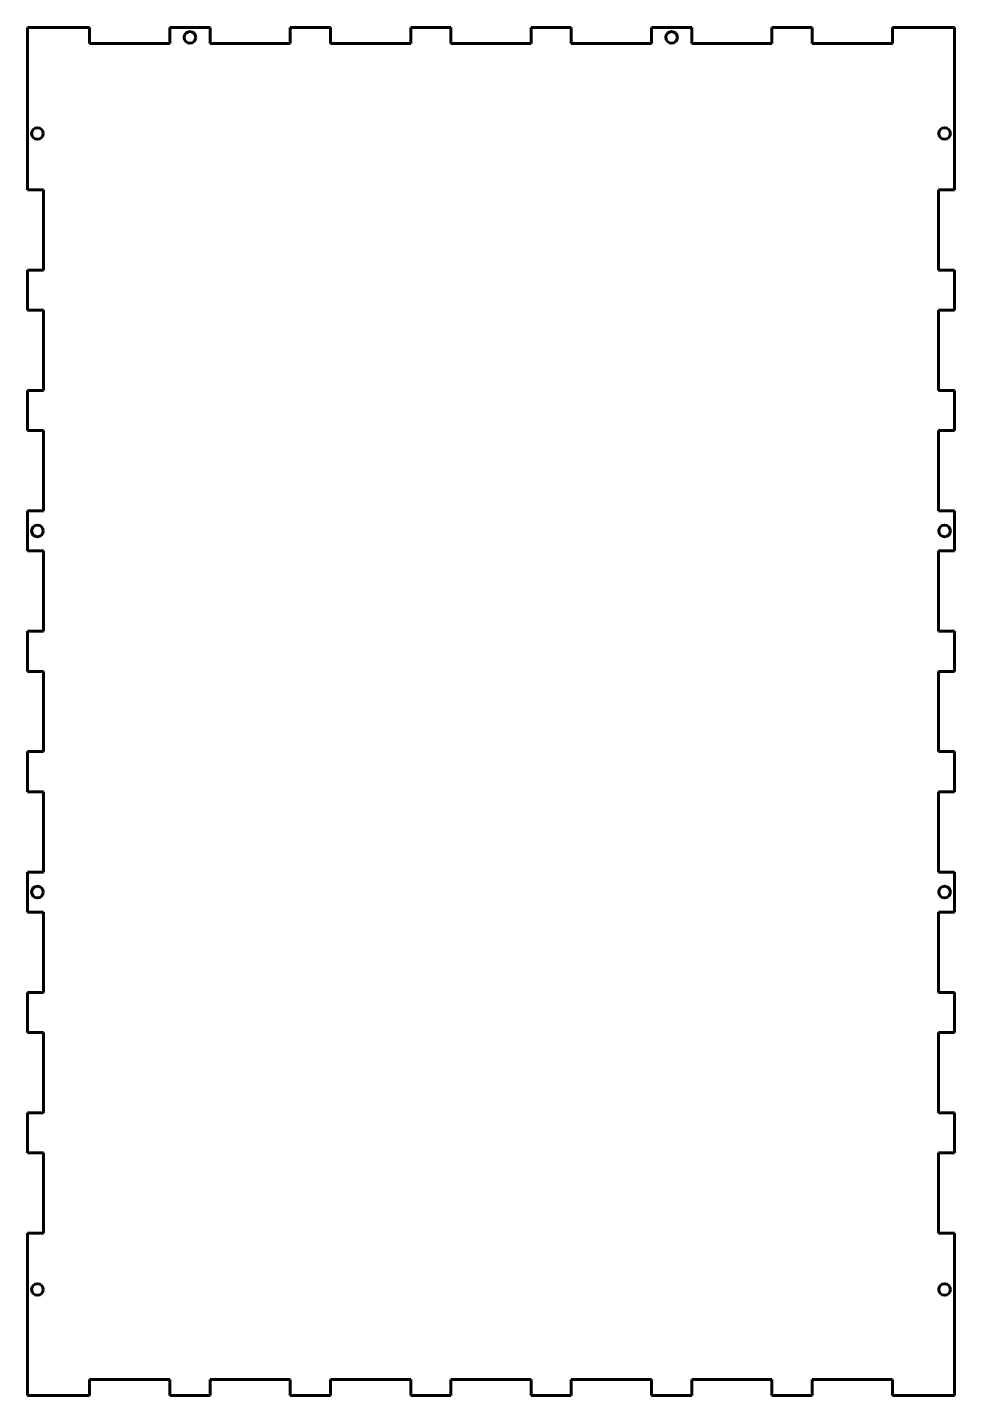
# Model space of a CAD drawing. Header units: millimetres. Extents: x -116 to 116, y -170 to 170.
import ezdxf

# ---------------------------------------------------------------- set-up
doc = ezdxf.new("R2010")
doc.units = ezdxf.units.MM
doc.linetypes.add('K5LT_BASIC', pattern=[0])

msp = doc.modelspace()

# ---------------------------------------------------------------- linework, layer by layer
at = {"color": 150, "linetype": 'K5LT_BASIC', "lineweight": 60, "true_color": 0x0080ff}
for p, q in [((-100, 170.5), (-115.5, 170.5)), ((-115.5, 170.5), (-115.5, 130)), ((20, 170.5), (10, 170.5)), ((10, 170.5), (10, 166.5)), ((-100, 166.5), (-100, 170.5)), ((-80, 170.5), (-80, 166.5)), ((-70, 170.5), (-80, 170.5)), ((-70, 166.5), (-70, 170.5)), ((-40, 170.5), (-50, 170.5)), ((-50, 170.5), (-50, 166.5)), ((-40, 166.5), (-40, 170.5)), ((-20, 170.5), (-20, 166.5)), ((-10, 170.5), (-20, 170.5)), ((-10, 166.5), (-10, 170.5)), ((20, 166.5), (20, 170.5)), ((40, 170.5), (40, 166.5)), ((50, 170.5), (40, 170.5)), ((50, 166.5), (50, 170.5)), ((70, 170.5), (70, 166.5)), ((80, 170.5), (70, 170.5)), ((80, 166.5), (80, 170.5)), ((100, 170.5), (100, 166.5)), ((115.5, 170.5), (100, 170.5)), ((115.5, 130), (115.5, 170.5)), ((-80, 166.5), (-100, 166.5)), ((-50, 166.5), (-70, 166.5)), ((-20, 166.5), (-40, 166.5)), ((10, 166.5), (-10, 166.5)), ((40, 166.5), (20, 166.5)), ((70, 166.5), (50, 166.5)), ((100, 166.5), (80, 166.5)), ((-115.5, 130), (-111.5, 130)), ((-111.5, 130), (-111.5, 110)), ((111.5, 110), (111.5, 130)), ((111.5, 130), (115.5, 130)), ((-115.5, 110), (-115.5, 100)), ((-111.5, 110), (-115.5, 110)), ((115.5, 110), (111.5, 110)), ((115.5, 100), (115.5, 110)), ((-115.5, 100), (-111.5, 100)), ((-111.5, 100), (-111.5, 80)), ((111.5, 80), (111.5, 100)), ((111.5, 100), (115.5, 100)), ((-115.5, 80), (-115.5, 70)), ((-111.5, 80), (-115.5, 80)), ((115.5, 80), (111.5, 80)), ((115.5, 70), (115.5, 80)), ((-115.5, 70), (-111.5, 70)), ((-111.5, 70), (-111.5, 50)), ((111.5, 70), (115.5, 70)), ((111.5, 50), (111.5, 70)), ((-111.5, 50), (-115.5, 50)), ((-115.5, 50), (-115.5, 40)), ((115.5, 50), (111.5, 50)), ((115.5, 40), (115.5, 50)), ((-115.5, 40), (-111.5, 40)), ((-111.5, 40), (-111.5, 20)), ((111.5, 20), (111.5, 40)), ((111.5, 40), (115.5, 40)), ((-115.5, 20), (-115.5, 10)), ((-111.5, 20), (-115.5, 20)), ((115.5, 20), (111.5, 20)), ((115.5, 10), (115.5, 20)), ((-115.5, 10), (-111.5, 10)), ((-111.5, 10), (-111.5, -10)), ((111.5, -10), (111.5, 10)), ((111.5, 10), (115.5, 10)), ((-115.5, -10), (-115.5, -20)), ((-111.5, -10), (-115.5, -10)), ((115.5, -10), (111.5, -10)), ((115.5, -20), (115.5, -10)), ((-115.5, -20), (-111.5, -20)), ((-111.5, -20), (-111.5, -40)), ((111.5, -40), (111.5, -20)), ((111.5, -20), (115.5, -20)), ((-115.5, -40), (-115.5, -50)), ((-111.5, -40), (-115.5, -40)), ((115.5, -40), (111.5, -40)), ((115.5, -50), (115.5, -40)), ((-115.5, -50), (-111.5, -50)), ((-111.5, -50), (-111.5, -70)), ((111.5, -70), (111.5, -50)), ((111.5, -50), (115.5, -50)), ((-115.5, -70), (-115.5, -80)), ((-111.5, -70), (-115.5, -70)), ((115.5, -70), (111.5, -70)), ((115.5, -80), (115.5, -70)), ((-115.5, -80), (-111.5, -80)), ((-111.5, -80), (-111.5, -100)), ((111.5, -80), (115.5, -80)), ((111.5, -100), (111.5, -80)), ((-111.5, -100), (-115.5, -100)), ((-115.5, -100), (-115.5, -110)), ((115.5, -100), (111.5, -100)), ((115.5, -110), (115.5, -100)), ((-115.5, -110), (-111.5, -110)), ((-111.5, -110), (-111.5, -130)), ((111.5, -110), (115.5, -110)), ((111.5, -130), (111.5, -110)), ((-111.5, -130), (-115.5, -130)), ((-115.5, -130), (-115.5, -170.5)), ((115.5, -130), (111.5, -130)), ((115.5, -170.5), (115.5, -130)), ((-100, -166.5), (-80, -166.5)), ((-100, -170.5), (-100, -166.5)), ((-80, -166.5), (-80, -170.5)), ((-70, -166.5), (-50, -166.5)), ((-70, -170.5), (-70, -166.5)), ((-50, -166.5), (-50, -170.5)), ((-40, -166.5), (-20, -166.5)), ((-40, -170.5), (-40, -166.5)), ((-20, -166.5), (-20, -170.5)), ((-10, -166.5), (10, -166.5)), ((-10, -170.5), (-10, -166.5)), ((10, -166.5), (10, -170.5)), ((20, -166.5), (40, -166.5)), ((20, -170.5), (20, -166.5)), ((40, -166.5), (40, -170.5)), ((50, -170.5), (50, -166.5)), ((50, -166.5), (70, -166.5)), ((70, -166.5), (70, -170.5)), ((80, -166.5), (100, -166.5)), ((80, -170.5), (80, -166.5)), ((100, -166.5), (100, -170.5)), ((-115.5, -170.5), (-100, -170.5)), ((-80, -170.5), (-70, -170.5)), ((-50, -170.5), (-40, -170.5)), ((-20, -170.5), (-10, -170.5)), ((10, -170.5), (20, -170.5)), ((40, -170.5), (50, -170.5)), ((70, -170.5), (80, -170.5)), ((100, -170.5), (115.5, -170.5))]:
    msp.add_line(p, q, dxfattribs=at)
for centre in [(-75, 168), (45, 168), (-113, 144.05), (113, 144.05), (-113, 45), (113, 45), (-113, -45), (113, -45), (-113, -144.05), (113, -144.05)]:
    msp.add_circle(centre, 1.45, dxfattribs=at)

doc.saveas('drawing.dxf')
